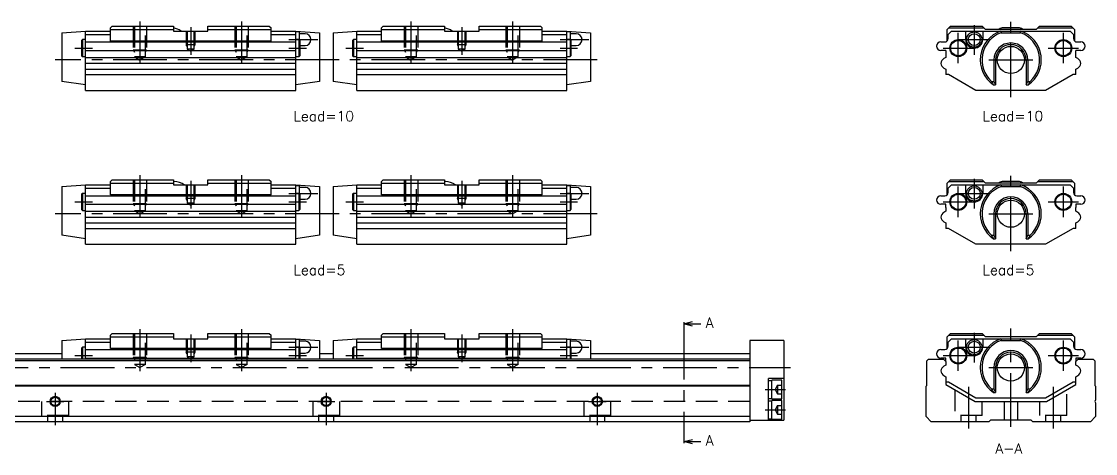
# Model space of a CAD drawing. Extents: x 0 to 494, y -8 to 401.
# Drawn here: x 176.7 to 493.6, y 0.6 to 128.1 of the extents above; entities that cross this region are included whole.
import ezdxf

# ---------------------------------------------------------------- set-up
doc = ezdxf.new("R2010")
doc.units = 0
doc.header["$LTSCALE"] = 0.5
doc.linetypes.add('CENTER', pattern=[50.8, 31.75, -6.35, 6.35, -6.35])
doc.linetypes.add('DASHED', pattern=[19.05, 12.7, -6.35])
for name, color, linetype in [('MSM_CENTER', 1, 'CENTER'), ('MSM_CONTINUOUS', 7, 'CONTINUOUS'), ('MSM_DASHED', 4, 'DASHED'), ('MSM_NARROW', 5, 'CONTINUOUS'), ('MSM_PART_NUMBER', 7, 'CONTINUOUS')]:
    doc.layers.add(name, color=color, linetype=linetype)
doc.styles.get("Standard").update_dxf_attribs({"font": 'txt.shx', "height": 1, "bigfont": 'bigfont.shx'})

msp = doc.modelspace()

# ---------------------------------------------------------------- linework, layer by layer
at = {"layer": 'MSM_CENTER'}
for p, q in [((211.61, 128.1), (211.61, 115.71)), ((241.61, 128.1), (241.61, 115.71)), ((291.61, 128.1), (291.61, 115.71)), ((321.61, 128.1), (321.61, 115.71)), ((457.85, 127), (457.85, 118.25)), ((468.65, 105.75), (468.65, 128.05)), ((226.61, 126.45), (226.61, 118.29)), ((306.61, 126.45), (306.61, 118.29)), ((453.15, 115.75), (453.15, 124.75)), ((484.15, 115.75), (484.15, 124.75)), ((255.61, 122.75), (264.11, 122.75)), ((335.61, 122.75), (344.11, 122.75)), ((453.35, 122.75), (462.35, 122.75)), ((192.41, 120.25), (197.61, 120.25)), ((255.61, 120.25), (260.81, 120.25)), ((272.41, 120.25), (277.61, 120.25)), ((335.61, 120.25), (340.81, 120.25)), ((448.65, 120.25), (457.65, 120.25)), ((479.65, 120.25), (488.65, 120.25)), ((346.61, 116.75), (186.61, 116.75)), ((462.15, 116.75), (475.15, 116.75)), ((211.61, 82.72), (211.61, 70.34)), ((241.61, 82.72), (241.61, 70.34)), ((291.61, 82.72), (291.61, 70.34)), ((321.61, 82.72), (321.61, 70.34)), ((468.65, 60.37), (468.65, 82.67)), ((226.61, 81.07), (226.61, 72.91)), ((306.61, 81.07), (306.61, 72.91)), ((453.15, 70.37), (453.15, 79.37)), ((457.85, 81.62), (457.85, 72.87)), ((484.15, 70.37), (484.15, 79.37)), ((255.61, 77.37), (264.11, 77.37)), ((335.61, 77.37), (344.11, 77.37)), ((453.35, 77.37), (462.35, 77.37)), ((192.41, 74.87), (197.61, 74.87)), ((255.61, 74.87), (260.81, 74.87)), ((272.41, 74.87), (277.61, 74.87)), ((335.61, 74.87), (340.81, 74.87)), ((448.65, 74.87), (457.65, 74.87)), ((479.65, 74.87), (488.65, 74.87)), ((346.61, 71.37), (186.61, 71.37)), ((462.15, 71.37), (475.15, 71.37)), ((372.17, 38.36), (372.17, 4.63)), ((211.61, 37.35), (211.61, 24.96)), ((226.61, 35.7), (226.61, 27.54)), ((241.61, 37.35), (241.61, 24.96)), ((291.61, 37.35), (291.61, 24.96)), ((306.61, 35.7), (306.61, 27.54)), ((321.61, 37.35), (321.61, 24.96)), ((457.85, 36.25), (457.85, 27.5)), ((468.65, 8.5), (468.65, 37.5)), ((255.61, 32), (264.11, 32)), ((335.61, 32), (344.11, 32)), ((453.15, 25), (453.15, 34)), ((453.35, 32), (462.35, 32)), ((484.15, 25), (484.15, 34)), ((192.41, 29.5), (197.61, 29.5)), ((255.61, 29.5), (260.81, 29.5)), ((272.41, 29.5), (277.61, 29.5)), ((335.61, 29.5), (340.81, 29.5)), ((448.65, 29.5), (457.65, 29.5)), ((479.65, 29.5), (488.65, 29.5)), ((86.61, 26), (403.61, 26)), ((462.15, 26), (475.15, 26)), ((396.11, 19.5), (402.11, 19.5)), ((456.15, 20.29), (456.15, 8)), ((481.15, 20.29), (481.15, 8)), ((184.07, 16), (189.14, 16)), ((186.61, 18.5), (186.61, 9)), ((264.07, 16), (269.14, 16)), ((266.61, 18.5), (266.61, 9)), ((344.03, 16), (349.18, 16)), ((346.61, 18.5), (346.61, 9)), ((396.11, 13.5), (402.11, 13.5))]:
    msp.add_line(p, q, dxfattribs=at)
at = {"layer": 'MSM_CONTINUOUS'}
for p, q in [((188.61, 124.75), (195.61, 125.25)), ((188.61, 124.75), (188.61, 110.43)), ((195.61, 125.25), (202.91, 125.25)), ((195.61, 107.75), (195.61, 125.25)), ((195.61, 124.25), (202.91, 124.25)), ((202.91, 126.25), (203.41, 126.75)), ((202.91, 122.33), (202.91, 126.25)), ((202.91, 125.75), (221.51, 125.75)), ((203.41, 126.75), (221.51, 126.75)), ((221.51, 126.75), (221.51, 125.25)), ((221.51, 125.25), (231.71, 125.25)), ((231.71, 125.25), (231.71, 126.75)), ((231.71, 126.75), (249.81, 126.75)), ((231.71, 125.75), (250.31, 125.75)), ((249.81, 126.75), (250.31, 126.25)), ((250.31, 122.33), (250.31, 126.25)), ((250.31, 125.25), (257.61, 125.25)), ((250.31, 124.25), (257.61, 124.25)), ((257.61, 125.25), (264.61, 124.75)), ((257.61, 107.75), (257.61, 125.25)), ((258.61, 125), (257.61, 125)), ((258.61, 125), (258.61, 122.7)), ((260.36, 124.5), (258.61, 124.5)), ((264.61, 124.75), (264.61, 110.43)), ((268.61, 124.75), (275.61, 125.25)), ((268.61, 124.75), (268.61, 110.43)), ((275.61, 125.25), (282.91, 125.25)), ((275.61, 107.75), (275.61, 125.25)), ((275.61, 124.25), (282.91, 124.25)), ((282.91, 126.25), (283.41, 126.75)), ((282.91, 122.33), (282.91, 126.25)), ((282.91, 125.75), (301.51, 125.75)), ((283.41, 126.75), (301.51, 126.75)), ((301.51, 126.75), (301.51, 125.25)), ((301.51, 125.25), (311.71, 125.25)), ((311.71, 125.25), (311.71, 126.75)), ((311.71, 126.75), (329.81, 126.75)), ((311.71, 125.75), (330.31, 125.75)), ((329.81, 126.75), (330.31, 126.25)), ((330.31, 122.33), (330.31, 126.25)), ((330.31, 125.25), (337.61, 125.25)), ((330.31, 124.25), (337.61, 124.25)), ((337.61, 125.25), (344.61, 124.75)), ((337.61, 107.75), (337.61, 125.25)), ((338.61, 125), (337.61, 125)), ((338.61, 125), (338.61, 122.7)), ((340.36, 124.5), (338.61, 124.5)), ((344.61, 124.75), (344.61, 110.43)), ((450.84, 126.75), (449.84, 125.75)), ((449.84, 122.33), (449.84, 125.75)), ((450.15, 124.25), (451.15, 125.25)), ((450.15, 123.05), (450.15, 124.25)), ((450.34, 126.25), (460.65, 126.25)), ((450.84, 126.75), (460.15, 126.75)), ((451.15, 125.25), (486.15, 125.25)), ((455.35, 122.75), (455.35, 125.25)), ((461.05, 125.85), (460.15, 126.75)), ((460.35, 125.25), (460.35, 122.75)), ((461.05, 125.85), (476.25, 125.85)), ((465.69, 125.25), (465.77, 124.75)), ((465.77, 124.75), (471.52, 124.75)), ((466.4, 126.25), (466.33, 126.24)), ((470.89, 126.25), (466.4, 126.25)), ((471.52, 124.75), (471.6, 125.25)), ((477.15, 126.75), (476.25, 125.85)), ((476.65, 126.25), (486.94, 126.25)), ((477.15, 126.75), (486.44, 126.75)), ((486.15, 125.25), (487.15, 124.25)), ((487.44, 125.75), (486.44, 126.75)), ((487.15, 124.25), (487.15, 123.05)), ((487.44, 125.75), (487.44, 122.33)), ((194.66, 122.75), (194.41, 122.5)), ((194.41, 122.5), (194.41, 118)), ((195.61, 122.75), (194.66, 122.75)), ((194.66, 122.75), (194.66, 117.75)), ((195.61, 122.05), (257.61, 122.05)), ((250.31, 122.33), (202.91, 122.33)), ((258.56, 122.75), (257.61, 122.75)), ((258.81, 122.5), (258.56, 122.75)), ((258.56, 122.75), (258.56, 117.75)), ((258.81, 122.5), (258.81, 118)), ((258.81, 121), (260.36, 121)), ((274.66, 122.75), (274.41, 122.5)), ((274.41, 122.5), (274.41, 118)), ((275.61, 122.75), (274.66, 122.75)), ((274.66, 122.75), (274.66, 117.75)), ((275.61, 122.05), (337.61, 122.05)), ((330.31, 122.33), (282.91, 122.33)), ((338.56, 122.75), (337.61, 122.75)), ((338.81, 122.5), (338.56, 122.75)), ((338.56, 122.75), (338.56, 117.75)), ((338.81, 122.5), (338.81, 118)), ((338.81, 121), (340.36, 121)), ((447.95, 122.05), (449.15, 122.05)), ((488.15, 122.05), (489.35, 122.05)), ((194.41, 118), (194.66, 117.75)), ((194.66, 117.75), (195.61, 117.75)), ((195.61, 119.55), (257.61, 119.55)), ((195.61, 117.47), (257.61, 117.47)), ((257.61, 117.75), (258.56, 117.75)), ((258.56, 117.75), (258.81, 118)), ((274.41, 118), (274.66, 117.75)), ((274.66, 117.75), (275.61, 117.75)), ((275.61, 119.55), (337.61, 119.55)), ((275.61, 117.47), (337.61, 117.47)), ((337.61, 117.75), (338.56, 117.75)), ((338.56, 117.75), (338.81, 118)), ((449.45, 119.55), (447.95, 119.55)), ((449.45, 117.47), (448.89, 117.15)), ((449.45, 119.55), (449.45, 117.47)), ((489.35, 119.55), (487.85, 119.55)), ((487.85, 117.47), (487.85, 119.55)), ((488.41, 117.15), (487.85, 117.47)), ((195.61, 115.75), (257.61, 115.75)), ((275.61, 115.75), (337.61, 115.75)), ((448.89, 114.35), (449.45, 114.02)), ((463.65, 116.75), (463.65, 110.43)), ((464.15, 116.75), (464.15, 109.37)), ((473.15, 116.75), (473.15, 109.37)), ((473.65, 116.75), (473.65, 110.43)), ((487.85, 114.02), (488.41, 114.35)), ((195.61, 114.02), (257.61, 114.02)), ((195.61, 112.41), (257.61, 112.41)), ((275.61, 114.02), (337.61, 114.02)), ((275.61, 112.41), (337.61, 112.41)), ((449.45, 114.02), (449.45, 112.41)), ((450.3, 112.41), (449.45, 112.41)), ((458.37, 107.75), (450.3, 112.41)), ((487, 112.41), (478.92, 107.75)), ((487.85, 112.41), (487, 112.41)), ((487.85, 112.41), (487.85, 114.02)), ((195.61, 109.37), (188.61, 110.43)), ((264.61, 110.43), (257.61, 109.37)), ((275.61, 109.37), (268.61, 110.43)), ((344.61, 110.43), (337.61, 109.37)), ((462.96, 110.43), (463.65, 110.43)), ((463.49, 109.37), (464.15, 109.37)), ((463.65, 110.43), (464.15, 109.37)), ((473.15, 109.37), (473.65, 110.43)), ((473.15, 109.37), (473.8, 109.37)), ((473.65, 110.43), (474.33, 110.43)), ((195.61, 107.75), (257.61, 107.75)), ((275.61, 107.75), (337.61, 107.75)), ((478.92, 107.75), (458.37, 107.75)), ((188.61, 79.37), (195.61, 79.87)), ((188.61, 79.37), (188.61, 65.05)), ((195.61, 79.87), (202.91, 79.87)), ((195.61, 62.37), (195.61, 79.87)), ((202.91, 80.87), (203.41, 81.37)), ((202.91, 76.96), (202.91, 80.87)), ((202.91, 80.37), (221.51, 80.37)), ((203.41, 81.37), (221.51, 81.37)), ((221.51, 81.37), (221.51, 79.87)), ((221.76, 80.87), (221.51, 80.87)), ((221.51, 79.87), (231.71, 79.87)), ((231.71, 79.87), (231.71, 81.37)), ((231.71, 81.37), (249.81, 81.37)), ((231.71, 80.37), (250.31, 80.37)), ((249.81, 81.37), (250.31, 80.87)), ((250.31, 76.96), (250.31, 80.87)), ((250.31, 79.87), (257.61, 79.87)), ((257.61, 79.87), (264.61, 79.37)), ((257.61, 62.37), (257.61, 79.87)), ((258.61, 79.62), (257.61, 79.62)), ((258.61, 79.62), (258.61, 77.32)), ((264.61, 79.37), (264.61, 65.05)), ((268.61, 79.37), (275.61, 79.87)), ((268.61, 79.37), (268.61, 65.05)), ((275.61, 79.87), (282.91, 79.87)), ((275.61, 62.37), (275.61, 79.87)), ((282.91, 80.87), (283.41, 81.37)), ((282.91, 76.96), (282.91, 80.87)), ((282.91, 80.37), (301.51, 80.37)), ((283.41, 81.37), (301.51, 81.37)), ((301.51, 81.37), (301.51, 79.87)), ((301.76, 80.87), (301.51, 80.87)), ((301.51, 79.87), (311.71, 79.87)), ((311.71, 79.87), (311.71, 81.37)), ((311.71, 81.37), (329.81, 81.37)), ((311.71, 80.37), (330.31, 80.37)), ((329.81, 81.37), (330.31, 80.87)), ((330.31, 76.96), (330.31, 80.87)), ((330.31, 79.87), (337.61, 79.87)), ((337.61, 79.87), (344.61, 79.37)), ((337.61, 62.37), (337.61, 79.87)), ((338.61, 79.62), (337.61, 79.62)), ((338.61, 79.62), (338.61, 77.32)), ((344.61, 79.37), (344.61, 65.05)), ((450.84, 81.37), (449.84, 80.37)), ((449.84, 76.96), (449.84, 80.37)), ((450.15, 78.87), (451.15, 79.87)), ((450.34, 80.87), (460.65, 80.87)), ((450.84, 81.37), (460.15, 81.37)), ((451.15, 79.87), (486.15, 79.87)), ((455.35, 77.37), (455.35, 79.87)), ((461.05, 80.47), (460.15, 81.37)), ((460.35, 79.87), (460.35, 77.37)), ((461.05, 80.47), (476.25, 80.47)), ((465.69, 79.87), (465.77, 79.37)), ((465.77, 79.37), (471.52, 79.37)), ((466.4, 80.87), (466.33, 80.87)), ((470.89, 80.87), (466.4, 80.87)), ((471.52, 79.37), (471.6, 79.87)), ((477.15, 81.37), (476.25, 80.47)), ((476.65, 80.87), (486.94, 80.87)), ((477.15, 81.37), (486.44, 81.37)), ((486.15, 79.87), (487.15, 78.87)), ((487.44, 80.37), (486.44, 81.37)), ((487.44, 80.37), (487.44, 76.96)), ((194.66, 77.37), (194.41, 77.12)), ((194.41, 77.12), (194.41, 72.62)), ((195.61, 77.37), (194.66, 77.37)), ((194.66, 77.37), (194.66, 72.37)), ((195.61, 78.87), (202.91, 78.87)), ((195.61, 76.67), (257.61, 76.67)), ((250.31, 76.96), (202.91, 76.96)), ((250.31, 78.87), (257.61, 78.87)), ((258.56, 77.37), (257.61, 77.37)), ((258.81, 77.12), (258.56, 77.37)), ((258.56, 77.37), (258.56, 72.37)), ((260.36, 79.12), (258.61, 79.12)), ((258.81, 77.12), (258.81, 72.62)), ((274.66, 77.37), (274.41, 77.12)), ((274.41, 77.12), (274.41, 72.62)), ((275.61, 77.37), (274.66, 77.37)), ((274.66, 77.37), (274.66, 72.37)), ((275.61, 78.87), (282.91, 78.87)), ((275.61, 76.67), (337.61, 76.67)), ((330.31, 76.96), (282.91, 76.96)), ((330.31, 78.87), (337.61, 78.87)), ((338.56, 77.37), (337.61, 77.37)), ((338.81, 77.12), (338.56, 77.37)), ((338.56, 77.37), (338.56, 72.37)), ((340.36, 79.12), (338.61, 79.12)), ((338.81, 77.12), (338.81, 72.62)), ((447.95, 76.67), (449.15, 76.67)), ((450.15, 77.67), (450.15, 78.87)), ((487.15, 78.87), (487.15, 77.67)), ((488.15, 76.67), (489.35, 76.67)), ((195.61, 74.17), (257.61, 74.17)), ((258.81, 75.62), (260.36, 75.62)), ((275.61, 74.17), (337.61, 74.17)), ((338.81, 75.62), (340.36, 75.62)), ((449.45, 74.17), (447.95, 74.17)), ((449.45, 73.17), (449.45, 74.17)), ((449.45, 73.17), (449.45, 72.1)), ((489.35, 74.17), (487.85, 74.17)), ((487.85, 74.17), (487.85, 73.17)), ((487.85, 72.1), (487.85, 73.17)), ((194.41, 72.62), (194.66, 72.37)), ((194.66, 72.37), (195.61, 72.37)), ((195.61, 72.1), (257.61, 72.1)), ((195.61, 70.37), (257.61, 70.37)), ((257.61, 72.37), (258.56, 72.37)), ((258.56, 72.37), (258.81, 72.62)), ((274.41, 72.62), (274.66, 72.37)), ((274.66, 72.37), (275.61, 72.37)), ((275.61, 72.1), (337.61, 72.1)), ((275.61, 70.37), (337.61, 70.37)), ((337.61, 72.37), (338.56, 72.37)), ((338.56, 72.37), (338.81, 72.62)), ((449.45, 72.1), (448.89, 71.77)), ((463.65, 71.37), (463.65, 65.05)), ((464.15, 71.37), (464.15, 63.99)), ((473.15, 71.37), (473.15, 63.99)), ((473.65, 71.37), (473.65, 65.05)), ((488.41, 71.77), (487.85, 72.1)), ((195.61, 68.65), (257.61, 68.65)), ((195.61, 67.04), (257.61, 67.04)), ((275.61, 68.65), (337.61, 68.65)), ((275.61, 67.04), (337.61, 67.04)), ((448.89, 68.97), (449.45, 68.65)), ((449.45, 68.65), (449.45, 67.04)), ((450.3, 67.04), (449.45, 67.04)), ((458.37, 62.37), (450.3, 67.04)), ((487, 67.04), (478.92, 62.37)), ((487.85, 67.04), (487, 67.04)), ((487.85, 68.65), (488.41, 68.97)), ((487.85, 67.04), (487.85, 68.65)), ((195.61, 63.99), (188.61, 65.05)), ((264.61, 65.05), (257.61, 63.99)), ((275.61, 63.99), (268.61, 65.05)), ((344.61, 65.05), (337.61, 63.99)), ((462.96, 65.05), (463.65, 65.05)), ((463.49, 63.99), (464.15, 63.99)), ((463.65, 65.05), (464.15, 63.99)), ((473.15, 63.99), (473.65, 65.05)), ((473.15, 63.99), (473.8, 63.99)), ((473.65, 65.05), (474.33, 65.05)), ((195.61, 62.37), (257.61, 62.37)), ((275.61, 62.37), (337.61, 62.37)), ((478.92, 62.37), (458.37, 62.37)), ((372.17, 38.86), (374.67, 39.53)), ((372.17, 39.36), (372.17, 38.36)), ((374.67, 38.19), (372.17, 38.86)), ((372.17, 38.86), (377.17, 38.86)), ((202.91, 35.5), (203.41, 36)), ((202.91, 31.59), (202.91, 35.5)), ((202.91, 35), (221.51, 35)), ((203.41, 36), (221.51, 36)), ((221.51, 36), (221.51, 34.5)), ((231.71, 34.5), (231.71, 36)), ((231.71, 36), (249.81, 36)), ((231.71, 35), (250.31, 35)), ((249.81, 36), (250.31, 35.5)), ((250.31, 31.59), (250.31, 35.5)), ((282.91, 35.5), (283.41, 36)), ((282.91, 31.59), (282.91, 35.5)), ((282.91, 35), (301.51, 35)), ((283.41, 36), (301.51, 36)), ((301.51, 36), (301.51, 34.5)), ((311.71, 34.5), (311.71, 36)), ((311.71, 36), (329.81, 36)), ((311.71, 35), (330.31, 35)), ((329.81, 36), (330.31, 35.5)), ((330.31, 31.59), (330.31, 35.5)), ((450.84, 36), (449.84, 35)), ((449.84, 31.59), (449.84, 35)), ((450.34, 35.5), (460.65, 35.5)), ((450.84, 36), (460.15, 36)), ((461.05, 35.1), (460.15, 36)), ((461.05, 35.1), (476.25, 35.1)), ((477.15, 36), (476.25, 35.1)), ((476.65, 35.5), (486.94, 35.5)), ((477.15, 36), (486.44, 36)), ((487.44, 35), (486.44, 36)), ((487.44, 35), (487.44, 31.59)), ((188.61, 34), (195.61, 34.5)), ((188.61, 34), (188.61, 28.5)), ((194.66, 32), (194.41, 31.75)), ((194.41, 31.75), (194.41, 28.5)), ((195.61, 32), (194.66, 32)), ((194.66, 32), (194.66, 28.5)), ((195.61, 28.5), (195.61, 34.5)), ((195.61, 34.5), (202.91, 34.5)), ((195.61, 33.5), (202.91, 33.5)), ((221.51, 34.5), (231.71, 34.5)), ((250.31, 34.5), (257.61, 34.5)), ((250.31, 33.5), (257.61, 33.5)), ((257.61, 34.5), (264.61, 34)), ((257.61, 28.5), (257.61, 34.5)), ((258.61, 34.25), (257.61, 34.25)), ((258.56, 32), (257.61, 32)), ((258.81, 31.75), (258.56, 32)), ((258.56, 32), (258.56, 28.5)), ((258.61, 34.25), (258.61, 31.95)), ((260.36, 33.75), (258.61, 33.75)), ((258.81, 31.75), (258.81, 28.5)), ((264.61, 34), (264.61, 28.5)), ((268.61, 34), (275.61, 34.5)), ((268.61, 34), (268.61, 28.5)), ((274.66, 32), (274.41, 31.75)), ((274.41, 31.75), (274.41, 28.5)), ((275.61, 32), (274.66, 32)), ((274.66, 32), (274.66, 28.5)), ((275.61, 28.5), (275.61, 34.5)), ((275.61, 34.5), (282.91, 34.5)), ((275.61, 33.5), (282.91, 33.5)), ((301.51, 34.5), (311.71, 34.5)), ((330.31, 34.5), (337.61, 34.5)), ((330.31, 33.5), (337.61, 33.5)), ((337.61, 34.5), (344.61, 34)), ((337.61, 28.5), (337.61, 34.5)), ((338.61, 34.25), (337.61, 34.25)), ((338.56, 32), (337.61, 32)), ((338.81, 31.75), (338.56, 32)), ((338.56, 32), (338.56, 28.5)), ((338.61, 34.25), (338.61, 31.95)), ((340.36, 33.75), (338.61, 33.75)), ((338.81, 31.75), (338.81, 28.5)), ((344.61, 34), (344.61, 28.5)), ((401.61, 34), (391.61, 34)), ((391.61, 34), (391.61, 10)), ((401.61, 34), (401.61, 10.5)), ((450.15, 33.5), (451.15, 34.5)), ((450.15, 32.3), (450.15, 33.5)), ((451.15, 34.5), (486.15, 34.5)), ((455.35, 32), (455.35, 34.5)), ((460.35, 34.5), (460.35, 32)), ((465.69, 34.5), (465.77, 34)), ((465.77, 34), (471.52, 34)), ((471.52, 34), (471.6, 34.5)), ((486.15, 34.5), (487.15, 33.5)), ((487.15, 33.5), (487.15, 32.3)), ((188.61, 30), (146.46, 30)), ((195.61, 31.3), (257.61, 31.3)), ((195.61, 28.8), (257.61, 28.8)), ((250.31, 31.59), (202.91, 31.59)), ((258.81, 30.25), (260.36, 30.25)), ((268.61, 30), (264.61, 30)), ((275.61, 31.3), (337.61, 31.3)), ((275.61, 28.8), (337.61, 28.8)), ((330.31, 31.59), (282.91, 31.59)), ((338.81, 30.25), (340.36, 30.25)), ((391.61, 30), (344.61, 30)), ((447.95, 31.3), (449.15, 31.3)), ((449.45, 28.8), (447.95, 28.8)), ((449.45, 27.8), (449.45, 28.8)), ((487.85, 28.8), (487.85, 27.8)), ((489.35, 28.8), (487.85, 28.8)), ((488.15, 31.3), (489.35, 31.3)), ((391.61, 28.5), (141.61, 28.5)), ((391.61, 28), (141.61, 28)), ((443.85, 28), (444.35, 28.5)), ((443.85, 20.7), (443.85, 28)), ((444.35, 28.5), (448.75, 28.5)), ((448.75, 28.5), (449.45, 27.8)), ((449.45, 26.72), (448.89, 26.4)), ((449.45, 27.8), (449.45, 26.72)), ((463.65, 26), (463.65, 19.68)), ((464.15, 26), (464.15, 18.62)), ((473.15, 26), (473.15, 18.62)), ((473.65, 26), (473.65, 19.68)), ((487.85, 27.8), (488.55, 28.5)), ((487.85, 26.72), (487.85, 27.8)), ((488.41, 26.4), (487.85, 26.72)), ((488.55, 28.5), (492.95, 28.5)), ((492.95, 28.5), (493.45, 28)), ((493.45, 28), (493.45, 20.7)), ((397.11, 10.5), (397.11, 22.75)), ((401.61, 22.75), (397.11, 22.75)), ((398.11, 16.75), (398.11, 22.25)), ((401.11, 22.25), (398.11, 22.25)), ((401.11, 16.75), (401.11, 22.25)), ((448.89, 23.6), (449.45, 23.28)), ((449.45, 23.28), (449.45, 21)), ((487.85, 23.28), (488.41, 23.6)), ((487.85, 21), (487.85, 23.28)), ((391.61, 20.7), (141.61, 20.7)), ((391.61, 20.5), (141.61, 20.5)), ((398.11, 22.1), (397.11, 22.1)), ((443.65, 20.5), (443.85, 20.7)), ((443.65, 11.5), (443.65, 20.5)), ((450.3, 21.66), (449.45, 21.66)), ((449.45, 21), (458.11, 16)), ((458.37, 17), (450.3, 21.66)), ((462.96, 19.68), (463.65, 19.68)), ((463.65, 19.68), (464.15, 18.62)), ((473.15, 18.62), (473.65, 19.68)), ((473.65, 19.68), (474.33, 19.68)), ((487, 21.66), (478.92, 17)), ((479.18, 16), (487.85, 21)), ((487.85, 21.66), (487, 21.66)), ((493.45, 20.7), (493.65, 20.5)), ((493.65, 20.5), (493.65, 16.4)), ((397.11, 16.9), (398.11, 16.9)), ((398.11, 16.1), (397.11, 16.1)), ((398.11, 16.75), (401.11, 16.75)), ((398.11, 10.75), (398.11, 16.25)), ((401.11, 16.25), (398.11, 16.25)), ((401.11, 10.75), (401.11, 16.25)), ((458.11, 16), (479.18, 16)), ((478.92, 17), (458.37, 17)), ((463.49, 18.62), (464.15, 18.62)), ((473.15, 18.62), (473.8, 18.62)), ((493.65, 15.6), (493.65, 11.5)), ((391.61, 11.5), (141.61, 11.5)), ((391.61, 10), (141.61, 10)), ((391.61, 10.5), (401.61, 10.5)), ((397.11, 10.9), (398.11, 10.9)), ((398.11, 10.75), (401.11, 10.75)), ((445.15, 10), (443.65, 11.5)), ((462.13, 10), (445.15, 10)), ((462.63, 10.5), (462.13, 10)), ((474.65, 10.5), (462.63, 10.5)), ((475.15, 10), (474.65, 10.5)), ((492.15, 10), (475.15, 10)), ((493.65, 11.5), (492.15, 10)), ((372.17, 4.13), (374.67, 4.8)), ((372.17, 4.63), (372.17, 3.63)), ((374.67, 3.46), (372.17, 4.13)), ((372.17, 4.13), (377.17, 4.13))]:
    msp.add_line(p, q, dxfattribs=at)
for centre, radius in [((457.85, 122.75), 2.25), ((457.85, 122.75), 1.75), ((453.15, 120.25), 2.5), ((453.15, 120.25), 2.25), ((468.65, 116.75), 4), ((484.15, 120.25), 2.5), ((484.15, 120.25), 2.25), ((457.85, 77.37), 2.25), ((453.15, 74.87), 2.5), ((453.15, 74.87), 2.25), ((457.85, 77.37), 1.75), ((484.15, 74.87), 2.5), ((484.15, 74.87), 2.25), ((468.65, 71.37), 4), ((453.15, 29.5), 2.5), ((453.15, 29.5), 2.25), ((457.85, 32), 2.25), ((457.85, 32), 1.75), ((484.15, 29.5), 2.5), ((484.15, 29.5), 2.25), ((468.65, 26), 4), ((186.61, 16), 1.23), ((266.61, 16), 1.23), ((346.61, 16), 1.23)]:
    msp.add_circle(centre, radius, dxfattribs=at)
for centre, radius, start, end in [((220.79, 121.37), 4.88, 52.5564, 81.5517), ((260.36, 122.75), 1.75, 270, 90), ((300.79, 121.37), 4.88, 52.5564, 81.5517), ((340.36, 122.75), 1.75, 270, 90), ((468.65, 116.75), 9, 109.1881, 235.0848), ((468.65, 116.75), 8.5, 109.7499, 228.0214), ((466.44, 124.13), 2.12, 91.0143, 125.7914), ((470.84, 124.11), 2.14, 54.3594, 88.7845), ((468.65, 116.75), 8.5, 311.9786, 70.2501), ((468.65, 116.75), 9, 304.9152, 70.8119), ((447.95, 120.8), 1.25, 90, 270), ((449.15, 123.05), 1, 270, 0), ((457.85, 122.75), 2.5, 180, 0), ((468.65, 116.75), 5, 0, 180), ((468.65, 116.75), 4.5, 0, 180), ((488.15, 123.05), 1, 180, 270), ((489.35, 120.8), 1.25, 270, 90), ((449.76, 115.63), 1.75, 120.0001, 176.2321), ((449.76, 115.86), 1.75, 183.7679, 239.9999), ((487.53, 115.63), 1.75, 3.7679, 59.9999), ((487.53, 115.86), 1.75, 300.0001, 356.2321), ((469.81, 113.21), 7.4, 202.1059, 211.3183), ((467.48, 113.21), 7.4, 328.6827, 337.893), ((221.73, 75.9), 4.97, 53.0275, 89.6143), ((301.73, 75.9), 4.97, 53.0275, 89.6143), ((468.65, 71.37), 9, 109.1881, 235.0848), ((468.65, 71.37), 8.5, 109.7499, 228.0214), ((466.44, 78.76), 2.12, 91.0143, 125.7914), ((470.84, 78.74), 2.14, 54.3594, 88.7845), ((468.65, 71.37), 8.5, 311.9786, 70.2501), ((468.65, 71.37), 9, 304.9152, 70.8119), ((260.36, 77.37), 1.75, 270, 90), ((340.36, 77.37), 1.75, 270, 90), ((447.95, 75.42), 1.25, 90, 270), ((449.15, 77.67), 1, 270, 0), ((457.85, 77.37), 2.5, 180, 0), ((468.65, 71.37), 5, 0, 180), ((488.15, 77.67), 1, 180, 270), ((489.35, 75.42), 1.25, 270, 90), ((468.65, 71.37), 4.5, 0, 180), ((449.76, 70.26), 1.75, 120.0001, 176.2321), ((449.76, 70.49), 1.75, 183.7679, 239.9999), ((487.53, 70.26), 1.75, 3.7679, 59.9999), ((487.53, 70.49), 1.75, 300.0001, 356.2321), ((469.81, 67.84), 7.4, 202.1059, 211.3183), ((467.48, 67.84), 7.4, 328.6827, 337.893), ((260.36, 32), 1.75, 270, 90), ((340.36, 32), 1.75, 270, 90), ((449.15, 32.3), 1, 270, 0), ((457.85, 32), 2.5, 180, 0), ((468.65, 26), 9, 109.1881, 235.0848), ((468.65, 26), 8.5, 109.7499, 228.0214), ((468.65, 26), 8.5, 311.9786, 70.2501), ((468.65, 26), 9, 304.9152, 70.8119), ((488.15, 32.3), 1, 180, 270), ((447.95, 30.05), 1.25, 90, 270), ((468.65, 26), 5, 0, 180), ((468.65, 26), 4.5, 0, 180), ((489.35, 30.05), 1.25, 270, 90), ((449.76, 24.88), 1.75, 120.0001, 176.2321), ((487.53, 24.88), 1.75, 3.7679, 59.9999), ((449.76, 25.12), 1.75, 183.7679, 239.9999), ((487.53, 25.12), 1.75, 300.0001, 356.2321), ((473, 24.07), 10.96, 203.6059, 209.8183), ((464.12, 24.16), 11.15, 330.2349, 336.3409), ((493.95, 16), 0.5, 126.8761, 233.1239)]:
    msp.add_arc(centre, radius, start, end, dxfattribs=at)
at = {"layer": 'MSM_DASHED'}
for p, q in [((209.61, 126.75), (209.61, 119.75)), ((209.98, 126.75), (209.98, 117.65)), ((213.23, 117.65), (213.23, 126.75)), ((213.61, 126.75), (213.61, 119.75)), ((225.31, 125.25), (225.31, 121.25)), ((225.55, 125.25), (225.55, 119.9)), ((227.66, 119.9), (227.66, 125.25)), ((227.91, 121.25), (227.91, 125.25)), ((239.61, 126.75), (239.61, 119.75)), ((239.98, 126.75), (239.98, 117.65)), ((243.23, 117.65), (243.23, 126.75)), ((243.61, 126.75), (243.61, 119.75)), ((289.61, 126.75), (289.61, 119.75)), ((289.98, 126.75), (289.98, 117.65)), ((293.23, 117.65), (293.23, 126.75)), ((293.61, 126.75), (293.61, 119.75)), ((305.31, 125.25), (305.31, 121.25)), ((305.55, 125.25), (305.55, 119.9)), ((307.66, 119.9), (307.66, 125.25)), ((307.91, 121.25), (307.91, 125.25)), ((319.61, 126.75), (319.61, 119.75)), ((319.98, 126.75), (319.98, 117.65)), ((323.23, 117.65), (323.23, 126.75)), ((323.61, 126.75), (323.61, 119.75)), ((227.91, 121.25), (225.31, 121.25)), ((225.55, 120.8), (225.31, 121.25)), ((227.66, 120.8), (227.91, 121.25)), ((307.91, 121.25), (305.31, 121.25)), ((305.55, 120.8), (305.31, 121.25)), ((307.66, 120.8), (307.91, 121.25)), ((209.61, 119.75), (213.61, 119.75)), ((209.61, 119.75), (209.98, 119.05)), ((213.23, 117.65), (209.98, 117.65)), ((209.98, 117.65), (211.61, 116.71)), ((213.23, 117.65), (211.61, 116.71)), ((213.23, 119.05), (213.61, 119.75)), ((227.66, 119.9), (225.55, 119.9)), ((225.55, 119.9), (226.61, 119.29)), ((227.66, 119.9), (226.61, 119.29)), ((239.61, 119.75), (243.61, 119.75)), ((239.61, 119.75), (239.98, 119.05)), ((243.23, 117.65), (239.98, 117.65)), ((239.98, 117.65), (241.61, 116.71)), ((243.23, 117.65), (241.61, 116.71)), ((243.23, 119.05), (243.61, 119.75)), ((289.61, 119.75), (293.61, 119.75)), ((289.61, 119.75), (289.98, 119.05)), ((293.23, 117.65), (289.98, 117.65)), ((289.98, 117.65), (291.61, 116.71)), ((293.23, 117.65), (291.61, 116.71)), ((293.23, 119.05), (293.61, 119.75)), ((307.66, 119.9), (305.55, 119.9)), ((305.55, 119.9), (306.61, 119.29)), ((307.66, 119.9), (306.61, 119.29)), ((319.61, 119.75), (323.61, 119.75)), ((319.61, 119.75), (319.98, 119.05)), ((323.23, 117.65), (319.98, 117.65)), ((319.98, 117.65), (321.61, 116.71)), ((323.23, 117.65), (321.61, 116.71)), ((323.23, 119.05), (323.61, 119.75)), ((209.61, 81.37), (209.61, 74.37)), ((209.98, 81.37), (209.98, 72.27)), ((213.23, 72.27), (213.23, 81.37)), ((213.61, 81.37), (213.61, 74.37)), ((225.31, 79.87), (225.31, 75.87)), ((225.55, 79.87), (225.55, 74.52)), ((227.66, 74.52), (227.66, 79.87)), ((227.91, 75.87), (227.91, 79.87)), ((239.61, 81.37), (239.61, 74.37)), ((239.98, 81.37), (239.98, 72.27)), ((243.23, 72.27), (243.23, 81.37)), ((243.61, 81.37), (243.61, 74.37)), ((289.61, 81.37), (289.61, 74.37)), ((289.98, 81.37), (289.98, 72.27)), ((293.23, 72.27), (293.23, 81.37)), ((293.61, 81.37), (293.61, 74.37)), ((305.31, 79.87), (305.31, 75.87)), ((305.55, 79.87), (305.55, 74.52)), ((307.66, 74.52), (307.66, 79.87)), ((307.91, 75.87), (307.91, 79.87)), ((319.61, 81.37), (319.61, 74.37)), ((319.98, 81.37), (319.98, 72.27)), ((323.23, 72.27), (323.23, 81.37)), ((323.61, 81.37), (323.61, 74.37)), ((209.61, 74.37), (213.61, 74.37)), ((209.61, 74.37), (209.98, 73.67)), ((213.23, 73.67), (213.61, 74.37)), ((227.91, 75.87), (225.31, 75.87)), ((225.55, 75.42), (225.31, 75.87)), ((227.66, 74.52), (225.55, 74.52)), ((225.55, 74.52), (226.61, 73.91)), ((227.66, 74.52), (226.61, 73.91)), ((227.66, 75.42), (227.91, 75.87)), ((239.61, 74.37), (243.61, 74.37)), ((239.61, 74.37), (239.98, 73.67)), ((243.23, 73.67), (243.61, 74.37)), ((289.61, 74.37), (293.61, 74.37)), ((289.61, 74.37), (289.98, 73.67)), ((293.23, 73.67), (293.61, 74.37)), ((307.91, 75.87), (305.31, 75.87)), ((305.55, 75.42), (305.31, 75.87)), ((307.66, 74.52), (305.55, 74.52)), ((305.55, 74.52), (306.61, 73.91)), ((307.66, 74.52), (306.61, 73.91)), ((307.66, 75.42), (307.91, 75.87)), ((319.61, 74.37), (323.61, 74.37)), ((319.61, 74.37), (319.98, 73.67)), ((323.23, 73.67), (323.61, 74.37)), ((213.23, 72.27), (209.98, 72.27)), ((209.98, 72.27), (211.61, 71.34)), ((213.23, 72.27), (211.61, 71.34)), ((243.23, 72.27), (239.98, 72.27)), ((239.98, 72.27), (241.61, 71.34)), ((243.23, 72.27), (241.61, 71.34)), ((293.23, 72.27), (289.98, 72.27)), ((289.98, 72.27), (291.61, 71.34)), ((293.23, 72.27), (291.61, 71.34)), ((323.23, 72.27), (319.98, 72.27)), ((319.98, 72.27), (321.61, 71.34)), ((323.23, 72.27), (321.61, 71.34)), ((209.61, 36), (209.61, 29)), ((209.98, 36), (209.98, 26.9)), ((213.23, 26.9), (213.23, 36)), ((213.61, 36), (213.61, 29)), ((239.61, 36), (239.61, 29)), ((239.98, 36), (239.98, 26.9)), ((243.23, 26.9), (243.23, 36)), ((243.61, 36), (243.61, 29)), ((289.61, 36), (289.61, 29)), ((289.98, 36), (289.98, 26.9)), ((293.23, 26.9), (293.23, 36)), ((293.61, 36), (293.61, 29)), ((319.61, 36), (319.61, 29)), ((319.98, 36), (319.98, 26.9)), ((323.23, 26.9), (323.23, 36)), ((323.61, 36), (323.61, 29)), ((225.31, 34.5), (225.31, 30.5)), ((225.55, 34.5), (225.55, 29.15)), ((227.66, 29.15), (227.66, 34.5)), ((227.91, 30.5), (227.91, 34.5)), ((305.31, 34.5), (305.31, 30.5)), ((305.55, 34.5), (305.55, 29.15)), ((307.66, 29.15), (307.66, 34.5)), ((307.91, 30.5), (307.91, 34.5)), ((209.61, 29), (213.61, 29)), ((209.61, 29), (209.98, 28.3)), ((213.23, 28.3), (213.61, 29)), ((227.91, 30.5), (225.31, 30.5)), ((225.55, 30.05), (225.31, 30.5)), ((227.66, 29.15), (225.55, 29.15)), ((225.55, 29.15), (226.61, 28.54)), ((227.66, 29.15), (226.61, 28.54)), ((227.66, 30.05), (227.91, 30.5)), ((239.61, 29), (243.61, 29)), ((239.61, 29), (239.98, 28.3)), ((243.23, 28.3), (243.61, 29)), ((289.61, 29), (293.61, 29)), ((289.61, 29), (289.98, 28.3)), ((293.23, 28.3), (293.61, 29)), ((307.91, 30.5), (305.31, 30.5)), ((305.55, 30.05), (305.31, 30.5)), ((307.66, 29.15), (305.55, 29.15)), ((305.55, 29.15), (306.61, 28.54)), ((307.66, 29.15), (306.61, 28.54)), ((307.66, 30.05), (307.91, 30.5)), ((319.61, 29), (323.61, 29)), ((319.61, 29), (319.98, 28.3)), ((323.23, 28.3), (323.61, 29)), ((213.23, 26.9), (209.98, 26.9)), ((209.98, 26.9), (211.61, 25.96)), ((213.23, 26.9), (211.61, 25.96)), ((243.23, 26.9), (239.98, 26.9)), ((239.98, 26.9), (241.61, 25.96)), ((243.23, 26.9), (241.61, 25.96)), ((293.23, 26.9), (289.98, 26.9)), ((289.98, 26.9), (291.61, 25.96)), ((293.23, 26.9), (291.61, 25.96)), ((323.23, 26.9), (319.98, 26.9)), ((319.98, 26.9), (321.61, 25.96)), ((323.23, 26.9), (321.61, 25.96)), ((399.81, 20.75), (399.08, 19.5)), ((399.08, 19.5), (399.81, 18.25)), ((399.81, 20.75), (401.11, 20.75)), ((399.81, 20.75), (399.81, 18.25)), ((399.81, 19.5), (401.11, 19.5)), ((452.15, 19.44), (452.15, 11.8)), ((485.15, 11.8), (485.15, 19.44)), ((391.61, 16), (141.61, 16)), ((182.61, 16), (182.61, 11.8)), ((190.61, 11.8), (190.61, 16)), ((262.61, 16), (262.61, 11.8)), ((270.61, 11.8), (270.61, 16)), ((342.61, 16), (342.61, 11.8)), ((350.61, 11.8), (350.61, 16)), ((399.81, 18.25), (401.11, 18.25)), ((460.15, 11.8), (460.15, 16)), ((466.65, 16), (466.65, 10.5)), ((470.65, 16), (470.65, 10.5)), ((477.15, 16), (477.15, 11.8)), ((399.81, 14.75), (399.08, 13.5)), ((399.08, 13.5), (399.81, 12.25)), ((399.81, 14.75), (401.11, 14.75)), ((399.81, 14.75), (399.81, 12.25)), ((399.81, 13.5), (401.11, 13.5)), ((190.61, 11.8), (182.61, 11.8)), ((184.36, 11.8), (184.36, 10)), ((188.86, 10), (188.86, 11.8)), ((270.61, 11.8), (262.61, 11.8)), ((264.36, 11.8), (264.36, 10)), ((268.86, 10), (268.86, 11.8)), ((350.61, 11.8), (342.61, 11.8)), ((344.36, 11.8), (344.36, 10)), ((348.86, 10), (348.86, 11.8)), ((399.81, 12.25), (401.11, 12.25)), ((460.15, 11.8), (452.15, 11.8)), ((453.9, 11.8), (453.9, 10)), ((458.4, 10), (458.4, 11.8)), ((485.15, 11.8), (477.15, 11.8)), ((478.9, 11.8), (478.9, 10)), ((483.4, 10), (483.4, 11.8))]:
    msp.add_line(p, q, dxfattribs=at)
at = {"layer": 'MSM_NARROW'}
for centre in [(186.61, 16), (266.61, 16), (346.61, 16)]:
    msp.add_circle(centre, 1.5, dxfattribs=at)

# ---------------------------------------------------------------- texts
at = {"layer": 'MSM_PART_NUMBER'}
for s, p in [('Lead=10', (256.95, 98.67)), ('Lead=10', (460.31, 98.67)), ('Lead=5', (256.95, 53.29)), ('Lead=5', (460.31, 53.29)), ('A', (378.58, 37.73)), ('A', (378.58, 3)), ('A-A', (464.09, 0.62))]:
    msp.add_text(s, height=3, dxfattribs=at).set_placement(p)

doc.saveas('drawing.dxf')
